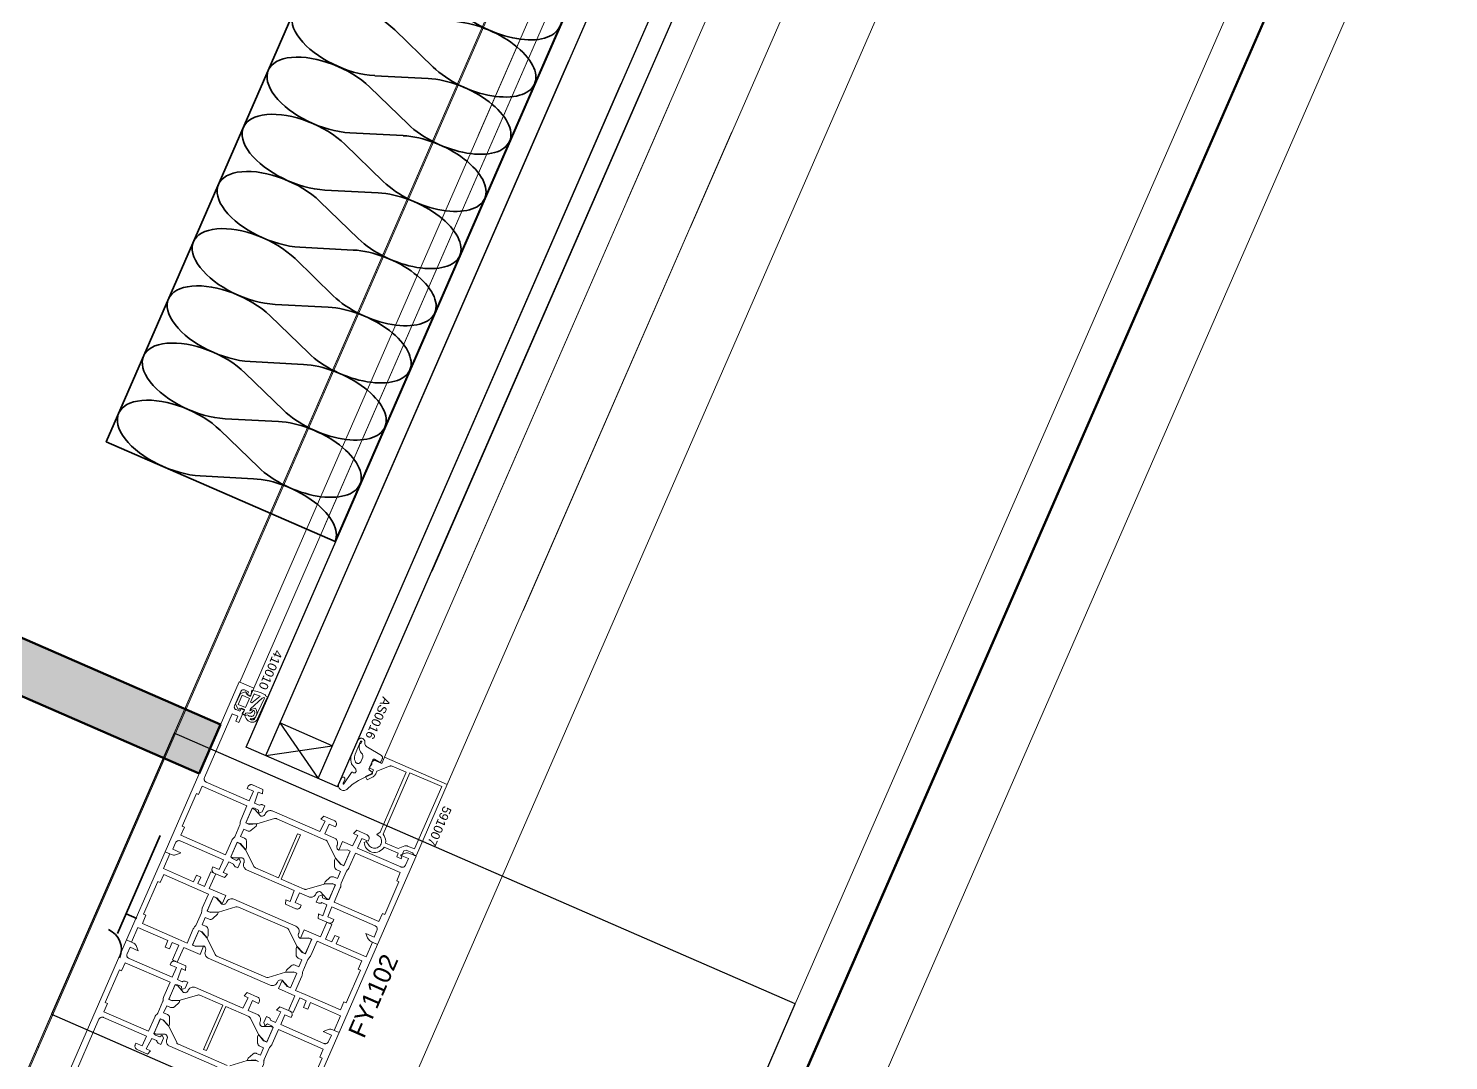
# Model space of a CAD drawing. Header units: millimetres. Extents: x -37281 to 954596, y -59787 to 956680.
# Drawn here: x 870069.8 to 870468, y -14297.7 to -14008.1 of the extents above; entities that cross this region are included whole.
import ezdxf

# ---------------------------------------------------------------- set-up
doc = ezdxf.new("R2010")
doc.units = ezdxf.units.MM
doc.header["$MEASUREMENT"] = 0
doc.linetypes.add('Dot & Dashed', pattern=[670.277762, 352.777767, -176.388884, 0, -141.111112])
for name, color, linetype, lineweight in [('0_Pen_No__2', 8, 'Continuous', 15), ('0_Pen_No__5', 7, 'Continuous', 25), ('0_Pen_No__7', 7, 'Continuous', 35), ('0_Pen_No__9', 7, 'Continuous', 13), ('New_A-20-M_Roof_Pen_No__93', 8, 'Continuous', 13), ('New_A-25-M_Curtain_Wall_Pen_No__90', 8, 'Continuous', 20), ('New_A-25-M_Wall_Ext_Pen_No__87', 8, 'Continuous', 20), ('New_ArchiCAD Windows_Pen_No__3', 7, 'Continuous', 18)]:
    doc.layers.add(name, color=color, linetype=linetype, lineweight=lineweight)
for name, color, linetype, lineweight, true_color in [('0_Pen_No__40', 7, 'Continuous', 35, 0x2a2a2a), ('0_Pen_No__54', 7, 'Continuous', 35, 0x444444), ('A-25-M_Wall_Int_Pen_No__107', 7, 'Continuous', 15, 0xa6a6a6), ('A-25-M_Wall_Int_Pen_No__27', 7, 'Continuous', 50, 0x2a2a2a), ('New_A-25-M_Curtain_Wall_Pen_No__69', 7, 'Continuous', 20, 0x606060), ('New_ArchiCAD Windows_Pen_No__23', 7, 'Continuous', 30, 0x2a2a2a)]:
    doc.layers.add(name, color=color, linetype=linetype, lineweight=lineweight, true_color=true_color)
for name, color, linetype in [('A-25-M_Wall_Int', 7, 'Continuous'), ('New_A-20-M_Roof', 7, 'Continuous'), ('New_A-25-M_Curtain_Wall', 7, 'Continuous'), ('New_A-25-M_Wall_Ext', 7, 'Continuous'), ('New_ArchiCAD Windows', 7, 'Continuous')]:
    doc.layers.add(name, color=color, linetype=linetype)
doc.styles.add('GENERATED_STYLE_3', font='')
doc.styles.get('GENERATED_STYLE_3').set_extended_font_data('Arial')

# ---------------------------------------------------------------- blocks, each defined once
blk = doc.blocks.new('Wall_243_2', base_point=(874395.1, -4631.3))
at = {"layer": 'New_A-25-M_Wall_Ext_Pen_No__87', "linetype": 'Continuous', "flags": 128}
for points in [[(874303.43, -4591.33), (866444.97, -22613.27)], [(866536.64, -22653.24), (874395.1, -4631.3)]]:
    blk.add_lwpolyline(points, dxfattribs=at)
blk = doc.blocks.new('Wall_245_2', base_point=(874285.09, -4632.6))
at = {"layer": 'New_A-25-M_Wall_Ext_Pen_No__87', "linetype": 'Continuous', "flags": 128}
blk.add_lwpolyline([(869174.27, -16353.33), (874285.09, -4632.6)], dxfattribs=at)
blk = doc.blocks.new('Triple Window 19_2')
at = {"layer": 'New_ArchiCAD Windows_Pen_No__23', "linetype": 'Continuous'}
for p, q in [((-268, -190), (-268, 0)), ((-268, 0), (-225, 0)), ((-225, 0), (-182, 0)), ((-182, 0), (-182, -190)), ((-225, -190), (-268, -190))]:
    blk.add_line(p, q, dxfattribs=at)
at = {"layer": 'New_ArchiCAD Windows_Pen_No__3', "linetype": 'Continuous'}
for p, q in [((-1125, 0), (-268, 0)), ((-182, 0), (662.5, 0)), ((-268, -190), (-1125, -190)), ((-1175, -200), (1175, -200))]:
    blk.add_line(p, q, dxfattribs=at)
blk = doc.blocks.new('Wall_353_2', base_point=(874468.42, -4712.54))
at = {"layer": 'New_ArchiCAD Windows', "color": 251, "linetype": 'Continuous', "lineweight": 20, "true_color": 0x606060, "xscale": -1, "zscale": 1000, "rotation": 66.44041158399281}
blk.add_blockref('Triple Window 19_2', (870003.55, -14451.52), dxfattribs=at)
blk = doc.blocks.new('Wall_445_2', base_point=(869944.77, -14141.77))
at = {"layer": 'A-25-M_Wall_Int_Pen_No__107', "linetype": 'Continuous'}
blk.add_hatch(color=256, dxfattribs=at).paths.add_polyline_path([(869944.77, -14141.77), (870117.67, -14217.16), (870123.67, -14203.41), (869950.77, -14128.02)])
at = {"layer": 'A-25-M_Wall_Int_Pen_No__27', "linetype": 'Continuous', "flags": 128}
for points in [[(869950.77, -14128.02), (869944.77, -14141.77)], [(870123.67, -14203.41), (869950.77, -14128.02)], [(869944.77, -14141.77), (870117.67, -14217.16)], [(870117.67, -14217.16), (870123.67, -14203.41)]]:
    blk.add_lwpolyline(points, dxfattribs=at)
blk = doc.blocks.new('Morph_2_2', base_point=(864302.5, 0))
at = {"layer": 'New_A-20-M_Roof_Pen_No__93', "linetype": 'Continuous', "flags": 128}
blk.add_lwpolyline([(866367.03, -22792.01), (874315.32, -4564.06)], dxfattribs=at)
blk = doc.blocks.new('Beam_8_2', base_point=(874303.43, -4591.33))
at = {"layer": 'New_A-25-M_Curtain_Wall_Pen_No__69', "linetype": 'Dot & Dashed'}
blk.add_line((874303.43, -4591.33), (866444.97, -22613.27), dxfattribs=at)
at = {"layer": 'New_A-25-M_Curtain_Wall_Pen_No__90', "linetype": 'Continuous'}
for p, q in [((874303.43, -4591.33), (866444.97, -22613.27)), ((874505.7, -4679.52), (866647.24, -22701.46))]:
    blk.add_line(p, q, dxfattribs=at)

msp = doc.modelspace()

# ---------------------------------------------------------------- linework, layer by layer
at = {"layer": '0_Pen_No__2', "linetype": 'Continuous', "flags": 128}
for points in [[(870131.67, -14224.83), (870119.66, -14219.6), (870119.52, -14219.52), (870119.4, -14219.43), (870119.29, -14219.32), (870119.2, -14219.19), (870119.13, -14219.05), (870119.09, -14218.9), (870119.06, -14218.74), (870119.07, -14218.58), (870119.09, -14218.43), (870119.15, -14218.28), (870126.94, -14200.41), (870128.5, -14201.09), (870127.9, -14202.46), (870128.82, -14202.86), (870130.41, -14199.19), (870129.5, -14198.79), (870129.1, -14199.71), (870128, -14199.23), (870127.89, -14199.17), (870127.79, -14199.1), (870127.7, -14199.01), (870127.63, -14198.9), (870127.57, -14198.79), (870127.54, -14198.67), (870127.52, -14198.55), (870127.52, -14198.42), (870127.54, -14198.3), (870127.58, -14198.18), (870129.34, -14194.15), (870129.4, -14194.03), (870129.48, -14193.93), (870129.57, -14193.85), (870129.67, -14193.78), (870129.78, -14193.72), (870129.9, -14193.68), (870130.03, -14193.67), (870130.15, -14193.67), (870130.28, -14193.69), (870130.4, -14193.73), (870131.5, -14194.21), (870131.1, -14195.13), (870132.01, -14195.53), (870133.01, -14193.24), (870128.89, -14191.44), (870108.1, -14239.1), (870109.84, -14239.86), (870110.14, -14239.96), (870110.45, -14240.02), (870110.76, -14240.02), (870111.07, -14239.98), (870111.37, -14239.89), (870112.57, -14239.42), (870110.26, -14238.41), (870111.06, -14236.57), (870111.13, -14236.44), (870111.23, -14236.31), (870111.34, -14236.2), (870111.47, -14236.11), (870111.61, -14236.04), (870111.76, -14236), (870111.92, -14235.98), (870112.07, -14235.98), (870112.23, -14236.01), (870112.38, -14236.06), (870124.48, -14241.33), (870123.28, -14244.08), (870121.54, -14243.32), (870121.34, -14243.78), (870121.28, -14243.93), (870121.26, -14244.08), (870121.25, -14244.24), (870121.28, -14244.4), (870121.32, -14244.55), (870121.39, -14244.69), (870121.48, -14244.82), (870121.59, -14244.93), (870121.71, -14245.02), (870121.85, -14245.1), (870124.74, -14246.36), (870125.62, -14245.43), (870124.42, -14244.91), (870125.94, -14241.97), (870127.3, -14242.57), (870127.33, -14242.67), (870127.38, -14242.82), (870127.45, -14242.96), (870127.54, -14243.09), (870127.65, -14243.21), (870127.77, -14243.3), (870127.91, -14243.38), (870128.49, -14243.63), (870129.23, -14241.93), (870128.87, -14241.01), (870128.17, -14241.53), (870127.01, -14241.02), (870126.56, -14240.55), (870128.36, -14236.43), (870129.28, -14236.83), (870130.71, -14238.54), (870130.97, -14237.95), (870130.94, -14236.17), (870130.93, -14236.01), (870130.89, -14235.85), (870130.82, -14235.71), (870130.73, -14235.57), (870130.62, -14235.45), (870130.49, -14235.35), (870130.34, -14235.27), (870129.28, -14234.81), (870130.16, -14232.79), (870131.22, -14233.26), (870131.38, -14233.31), (870131.54, -14233.34), (870131.7, -14233.34), (870131.86, -14233.31), (870132.02, -14233.26), (870132.16, -14233.18), (870132.29, -14233.08), (870133.61, -14231.9), (870133.87, -14231.3), (870131.64, -14231.42), (870130.72, -14231.02), (870132.52, -14226.89), (870133.17, -14226.9), (870134.33, -14227.41), (870134.43, -14228.27), (870135.35, -14227.91), (870136.09, -14226.21), (870135.51, -14225.96), (870135.36, -14225.91), (870135.2, -14225.88), (870135.04, -14225.88), (870134.89, -14225.9), (870134.74, -14225.95), (870134.59, -14226.02), (870134.5, -14226.07), (870133.14, -14225.47), (870134.25, -14222.36), (870135.45, -14222.88), (870135.53, -14221.61), (870132.64, -14220.35), (870132.5, -14220.3), (870132.34, -14220.27), (870132.18, -14220.27), (870132.03, -14220.29), (870131.88, -14220.33), (870131.74, -14220.4), (870131.61, -14220.49), (870131.5, -14220.6), (870131.4, -14220.73), (870131.33, -14220.87), (870131.13, -14221.32), (870132.87, -14222.08)], [(870176.78, -14216.95), (870185.67, -14220.82), (870178.04, -14238.33), (870176.13, -14237.5), (870175.98, -14237.45), (870175.83, -14237.42), (870175.67, -14237.42), (870175.52, -14237.44), (870175.37, -14237.49), (870173.51, -14238.21), (870169.93, -14236.65), (870169.97, -14236.13), (870169.91, -14235.61), (870169.77, -14235.11), (870169.55, -14234.64), (870169.25, -14234.21)], [(870131.07, -14226.21), (870129.33, -14230.2), (870129.23, -14230.48), (870129.17, -14230.78), (870129.16, -14231.09), (870129.16, -14231.24), (870129.13, -14231.38), (870129.08, -14231.52), (870127.62, -14234.88), (870127.55, -14235.01), (870127.46, -14235.13), (870127.35, -14235.24), (870127.14, -14235.45), (870126.96, -14235.7), (870126.81, -14235.97), (870125.08, -14239.96), (870112.52, -14234.48), (870113.52, -14232.19), (870112.87, -14231.91), (870116.87, -14222.74), (870117.51, -14223.02), (870118.51, -14220.73)], [(870151.79, -14230.01), (870152.99, -14230.53), (870151.47, -14233.47), (870138.18, -14227.67), (870137.96, -14227.59), (870137.72, -14227.55), (870137.49, -14227.55), (870137.26, -14227.58), (870137.03, -14227.65), (870136.82, -14227.75), (870136.63, -14227.89), (870136.46, -14228.05), (870136.31, -14228.24), (870136.2, -14228.45), (870136.16, -14228.54), (870136.09, -14228.68), (870136, -14228.8), (870135.88, -14228.91), (870135.75, -14229), (870135.61, -14229.07), (870135.46, -14229.12), (870135.31, -14229.14), (870135.15, -14229.13), (870135, -14229.11), (870134.85, -14229.06), (870133.23, -14227.26), (870132.5, -14226.94), (870130.74, -14230.97), (870131.47, -14231.29), (870133.88, -14231.27), (870138.76, -14229.82), (870138.9, -14229.79), (870139.04, -14229.78), (870139.18, -14229.79), (870139.31, -14229.81), (870139.44, -14229.86), (870153.13, -14235.83), (870153.25, -14235.89), (870153.37, -14235.97), (870153.47, -14236.07), (870153.55, -14236.18), (870153.63, -14236.3), (870155.88, -14240.87), (870157.5, -14242.64), (870158.24, -14242.96), (870160, -14238.93), (870159.26, -14238.61), (870156.85, -14238.65), (870156.71, -14238.57), (870156.58, -14238.48), (870156.47, -14238.37), (870156.38, -14238.24), (870156.32, -14238.1), (870156.27, -14237.95), (870156.25, -14237.79), (870156.25, -14237.63), (870156.28, -14237.48), (870156.33, -14237.33), (870156.37, -14237.24), (870156.45, -14237.02), (870156.49, -14236.79), (870156.49, -14236.55), (870156.46, -14236.32), (870156.39, -14236.09), (870156.29, -14235.88), (870156.15, -14235.69), (870155.99, -14235.52), (870155.8, -14235.38), (870155.59, -14235.27), (870152.94, -14234.11), (870154.14, -14231.36), (870155.88, -14232.12), (870156.08, -14231.66), (870156.13, -14231.51), (870156.16, -14231.35), (870156.16, -14231.2), (870156.14, -14231.04), (870156.09, -14230.89), (870156.02, -14230.75), (870155.93, -14230.62), (870155.82, -14230.51), (870155.7, -14230.42), (870155.56, -14230.34), (870152.67, -14229.08)], [(870162.1, -14238.1), (870174.2, -14243.38), (870174.35, -14243.43), (870174.51, -14243.46), (870174.66, -14243.46), (870174.82, -14243.44), (870174.97, -14243.39), (870175.11, -14243.33), (870175.24, -14243.24), (870175.35, -14243.13), (870175.45, -14243), (870175.52, -14242.86), (870176.32, -14241.03), (870174, -14240.02), (870175.21, -14239.55), (870175.51, -14239.46), (870175.82, -14239.41), (870176.13, -14239.42), (870176.44, -14239.47), (870176.74, -14239.58), (870178.48, -14240.33), (870167.68, -14265.08), (870165.95, -14264.33), (870165.67, -14264.18), (870165.42, -14263.99), (870165.2, -14263.76), (870165.02, -14263.51), (870164.88, -14263.22), (870164.41, -14262.02), (870166.73, -14263.03), (870167.53, -14261.2), (870167.58, -14261.05), (870167.6, -14260.89), (870167.61, -14260.74), (870167.58, -14260.58), (870167.54, -14260.43), (870167.47, -14260.29), (870167.38, -14260.16), (870167.27, -14260.05), (870167.15, -14259.95), (870167.01, -14259.88), (870154.91, -14254.6), (870153.71, -14257.35), (870155.45, -14258.11), (870155.25, -14258.57), (870155.18, -14258.71), (870155.08, -14258.83), (870154.97, -14258.94), (870154.84, -14259.03), (870154.7, -14259.1), (870154.55, -14259.15), (870154.39, -14259.17), (870154.24, -14259.17), (870154.08, -14259.14), (870153.93, -14259.09), (870151.05, -14257.83), (870151.13, -14256.55), (870152.33, -14257.08), (870153.44, -14253.96), (870152.08, -14253.37), (870151.98, -14253.42), (870151.84, -14253.49), (870151.69, -14253.54), (870151.54, -14253.56), (870151.38, -14253.56), (870151.22, -14253.53), (870151.07, -14253.48), (870150.49, -14253.22), (870151.23, -14251.53), (870152.15, -14251.17), (870152.25, -14252.03), (870153.41, -14252.53), (870154.06, -14252.54), (870155.86, -14248.42), (870154.94, -14248.02), (870152.71, -14248.14), (870152.97, -14247.54), (870154.29, -14246.35), (870154.42, -14246.25), (870154.56, -14246.18), (870154.72, -14246.13), (870154.88, -14246.1), (870155.04, -14246.1), (870155.2, -14246.13), (870155.36, -14246.18), (870156.42, -14246.64), (870157.3, -14244.63), (870156.24, -14244.16), (870156.09, -14244.09), (870155.96, -14243.99), (870155.85, -14243.87), (870155.76, -14243.73), (870155.69, -14243.58), (870155.65, -14243.42), (870155.64, -14243.26), (870155.61, -14241.49), (870155.87, -14240.89), (870157.3, -14242.61), (870158.22, -14243.01), (870160, -14238.93), (870159.26, -14238.61), (870156.85, -14238.65), (870157.89, -14236.26), (870160.64, -14237.46), (870162.16, -14234.53), (870160.96, -14234.01), (870161.84, -14233.08), (870164.73, -14234.34), (870164.87, -14234.41), (870164.99, -14234.51), (870165.1, -14234.62), (870165.19, -14234.75), (870165.26, -14234.89), (870165.3, -14235.04), (870165.33, -14235.2), (870165.32, -14235.35), (870165.29, -14235.51), (870165.24, -14235.65), (870165.04, -14236.11), (870163.3, -14235.35)], [(870141.99, -14252.57), (870141.91, -14253.84), (870144.8, -14255.1), (870144.94, -14255.15), (870145.1, -14255.18), (870145.26, -14255.18), (870145.41, -14255.16), (870145.56, -14255.12), (870145.7, -14255.05), (870145.83, -14254.96), (870145.94, -14254.85), (870146.04, -14254.72), (870146.11, -14254.59), (870146.31, -14254.13), (870144.57, -14253.37), (870145.77, -14250.62), (870148.4, -14251.77), (870148.62, -14251.84), (870148.85, -14251.88), (870149.09, -14251.89), (870149.32, -14251.86), (870149.55, -14251.79), (870149.76, -14251.68), (870149.95, -14251.55), (870150.12, -14251.39), (870150.26, -14251.2), (870150.37, -14250.99), (870150.41, -14250.9), (870150.49, -14250.76), (870150.58, -14250.63), (870150.7, -14250.53), (870150.82, -14250.44), (870150.97, -14250.37), (870151.12, -14250.32), (870151.27, -14250.3), (870151.43, -14250.3), (870151.58, -14250.33), (870151.73, -14250.38), (870153.35, -14252.18), (870154.08, -14252.5), (870155.84, -14248.46), (870155.11, -14248.14), (870152.7, -14248.16), (870147.82, -14249.62), (870147.68, -14249.65), (870147.54, -14249.66), (870147.4, -14249.65), (870147.27, -14249.62), (870147.13, -14249.58), (870140.7, -14246.77), (870146.1, -14234.4), (870145.28, -14234.04), (870139.88, -14246.41), (870133.45, -14243.61), (870133.33, -14243.54), (870133.21, -14243.46), (870133.11, -14243.37), (870133.02, -14243.26), (870132.95, -14243.14), (870130.7, -14238.57), (870129.07, -14236.79), (870128.34, -14236.47), (870126.58, -14240.51), (870127.32, -14240.83), (870129.73, -14240.79), (870129.87, -14240.86), (870130, -14240.96), (870130.1, -14241.07), (870130.19, -14241.2), (870130.26, -14241.34), (870130.31, -14241.49), (870130.33, -14241.65), (870130.33, -14241.8), (870130.3, -14241.96), (870130.25, -14242.1), (870130.21, -14242.2), (870130.13, -14242.42), (870130.09, -14242.65), (870130.09, -14242.89), (870130.12, -14243.12), (870130.19, -14243.34), (870130.29, -14243.56), (870130.43, -14243.75), (870130.59, -14243.92), (870130.78, -14244.06), (870130.98, -14244.17), (870144.3, -14249.98), (870143.19, -14253.09)], [(870161.5, -14239.48), (870159.76, -14243.47), (870159.62, -14243.74), (870159.44, -14243.98), (870159.23, -14244.2), (870159.12, -14244.3), (870159.03, -14244.42), (870158.96, -14244.56), (870157.5, -14247.91), (870157.45, -14248.05), (870157.42, -14248.2), (870157.42, -14248.35), (870157.4, -14248.65), (870157.35, -14248.95), (870157.25, -14249.24), (870155.51, -14253.23), (870168.07, -14258.7), (870169.07, -14256.41), (870169.71, -14256.69), (870173.7, -14247.53), (870173.06, -14247.25), (870174.06, -14244.95)], [(870103.49, -14289.46), (870105.23, -14285.47), (870105.37, -14285.2), (870105.55, -14284.95), (870105.77, -14284.74), (870105.87, -14284.63), (870105.96, -14284.51), (870106.03, -14284.38), (870107.5, -14281.02), (870107.55, -14280.88), (870107.57, -14280.74), (870107.58, -14280.59), (870107.59, -14280.28), (870107.65, -14279.98), (870107.75, -14279.69), (870109.49, -14275.71), (870096.93, -14270.23), (870095.93, -14272.52), (870095.29, -14272.24), (870091.29, -14281.41), (870091.93, -14281.69), (870090.93, -14283.98)], [(870130.24, -14279.52), (870131.12, -14278.59), (870134, -14279.85), (870134.14, -14279.93), (870134.27, -14280.02), (870134.38, -14280.13), (870134.47, -14280.26), (870134.53, -14280.4), (870134.58, -14280.55), (870134.6, -14280.71), (870134.6, -14280.87), (870134.57, -14281.02), (870134.52, -14281.17), (870134.32, -14281.63), (870132.58, -14280.87), (870131.38, -14283.62), (870134.01, -14284.76), (870134.22, -14284.88), (870134.41, -14285.02), (870134.57, -14285.19), (870134.7, -14285.38), (870134.81, -14285.59), (870134.88, -14285.82), (870134.91, -14286.05), (870134.9, -14286.28), (870134.86, -14286.52), (870134.79, -14286.74), (870134.75, -14286.83), (870134.7, -14286.98), (870134.67, -14287.13), (870134.66, -14287.29), (870134.69, -14287.45), (870134.73, -14287.6), (870134.8, -14287.74), (870134.89, -14287.87), (870135, -14287.98), (870135.12, -14288.07), (870135.26, -14288.15), (870137.68, -14288.11), (870138.41, -14288.43), (870136.65, -14292.46), (870135.92, -14292.14), (870134.3, -14290.37), (870132.04, -14285.8), (870131.97, -14285.68), (870131.88, -14285.57), (870131.78, -14285.47), (870131.67, -14285.39), (870131.55, -14285.33), (870125.12, -14282.52), (870119.72, -14294.9), (870118.89, -14294.54), (870124.29, -14282.16), (870117.86, -14279.36), (870117.73, -14279.31), (870117.59, -14279.28), (870117.45, -14279.28), (870117.31, -14279.29), (870117.18, -14279.32), (870112.3, -14280.77), (870109.89, -14280.79), (870109.15, -14280.47), (870110.91, -14276.44), (870111.65, -14276.76), (870113.26, -14278.55), (870113.41, -14278.61), (870113.57, -14278.63), (870113.72, -14278.64), (870113.88, -14278.61), (870114.03, -14278.57), (870114.17, -14278.5), (870114.3, -14278.41), (870114.41, -14278.3), (870114.51, -14278.18), (870114.58, -14278.04), (870114.62, -14277.95), (870114.73, -14277.74), (870114.87, -14277.55), (870115.04, -14277.39), (870115.24, -14277.25), (870115.45, -14277.15), (870115.67, -14277.08), (870115.91, -14277.05), (870116.14, -14277.05), (870116.37, -14277.09), (870116.59, -14277.17), (870129.91, -14282.98), (870131.43, -14280.04)], [(870133.92, -14302.73), (870135.66, -14298.74), (870135.76, -14298.45), (870135.82, -14298.15), (870135.83, -14297.85), (870135.84, -14297.7), (870135.87, -14297.55), (870135.91, -14297.41), (870137.38, -14294.05), (870137.45, -14293.92), (870137.54, -14293.8), (870137.64, -14293.7), (870137.86, -14293.48), (870138.04, -14293.23), (870138.18, -14292.96), (870139.92, -14288.98), (870152.48, -14294.45), (870151.48, -14296.74), (870152.12, -14297.02), (870148.12, -14306.19), (870147.48, -14305.91), (870146.48, -14308.2)]]:
    msp.add_lwpolyline(points, close=True, dxfattribs=at)
for points in [[(870164.46, -14236.26), (870163.94, -14236.47), (870164, -14236.93), (870164.12, -14237.37), (870164.31, -14237.79), (870164.57, -14238.17), (870164.87, -14238.51), (870165.23, -14238.8), (870165.63, -14239.03), (870166.11, -14239.19), (870166.61, -14239.28), (870167.12, -14239.28), (870167.63, -14239.19), (870168.11, -14239.03), (870168.56, -14238.79), (870168.96, -14238.47), (870169.31, -14238.1), (870169.55, -14237.79), (870173.49, -14239.51), (870173.05, -14240.52), (870174.33, -14241.08), (870174.49, -14240.71), (870174.31, -14240.63), (870175.07, -14238.89), (870175.73, -14238.63), (870177.52, -14239.41), (870178.06, -14240.15), (870178.58, -14240.1), (870187.25, -14220.2), (870169.65, -14212.53), (870168.85, -14214.36), (870166.75, -14213.44), (870166.06, -14214.01), (870166.08, -14214.17), (870166.08, -14214.34), (870166.05, -14214.5), (870165.99, -14214.65), (870165.91, -14214.79), (870165.81, -14214.92), (870165.68, -14215.03), (870165.55, -14215.12), (870165.56, -14215.66), (870166.57, -14216.1), (870166.11, -14217.15), (870164.33, -14218.04), (870164.77, -14218.93), (870166.23, -14218.21), (870166.47, -14218.07), (870166.69, -14217.89), (870166.88, -14217.69), (870167.05, -14217.46), (870167.17, -14217.22), (870167.49, -14216.5), (870171.05, -14215.1), (870171.2, -14215.05), (870171.36, -14215.03), (870171.52, -14215.03), (870171.68, -14215.06), (870171.83, -14215.11), (870175.75, -14216.82)], [(870175.75, -14216.82), (870168.43, -14233.59), (870167.49, -14234.29), (870167.88, -14234.52), (870168.15, -14234.72), (870168.38, -14234.96), (870168.57, -14235.23), (870168.7, -14235.54), (870168.79, -14235.86), (870168.82, -14236.19), (870168.79, -14236.52), (870168.7, -14236.84), (870168.56, -14237.15), (870168.38, -14237.42), (870168.14, -14237.66), (870167.87, -14237.86), (870167.57, -14238), (870167.25, -14238.1), (870166.92, -14238.14), (870166.59, -14238.12), (870166.27, -14238.04), (870165.96, -14237.91), (870165.68, -14237.73), (870165.43, -14237.51), (870165.23, -14237.25), (870165.07, -14236.95), (870164.46, -14236.26)], [(870146.88, -14280.56), (870147.69, -14280.91), (870146.9, -14282.75), (870148.09, -14283.27), (870148.89, -14281.43), (870157.32, -14285.11), (870155.52, -14289.23), (870156.89, -14289.83), (870167.68, -14265.08), (870166.31, -14264.48), (870164.51, -14268.61), (870156.08, -14264.93), (870156.88, -14263.1), (870155.69, -14262.58), (870154.89, -14264.41), (870153.05, -14263.61), (870154.85, -14259.49), (870153.48, -14258.89), (870151.68, -14263.01), (870147.09, -14261.01), (870146.08, -14263.35), (870148.31, -14263.23)], [(870076.53, -14311.52), (870097.31, -14263.85), (870099.05, -14264.61), (870099.33, -14264.76), (870099.58, -14264.95), (870099.79, -14265.17), (870099.97, -14265.43), (870100.11, -14265.71), (870100.58, -14266.92), (870098.27, -14265.91), (870097.47, -14267.74), (870097.42, -14267.89), (870097.39, -14268.04), (870097.39, -14268.2), (870097.41, -14268.36), (870097.46, -14268.51), (870097.52, -14268.65), (870097.61, -14268.77), (870097.72, -14268.89), (870097.85, -14268.98), (870097.99, -14269.06), (870110.09, -14274.33), (870111.29, -14271.58), (870109.54, -14270.82), (870109.74, -14270.36), (870109.82, -14270.23), (870109.91, -14270.1), (870110.03, -14269.99), (870110.15, -14269.9), (870110.29, -14269.83), (870110.45, -14269.79), (870110.6, -14269.77), (870110.76, -14269.77), (870110.91, -14269.8), (870111.06, -14269.85), (870113.95, -14271.11), (870113.87, -14272.38), (870112.67, -14271.86), (870111.55, -14274.97), (870112.91, -14275.56), (870113.01, -14275.52), (870113.15, -14275.45), (870113.3, -14275.4), (870113.46, -14275.38), (870113.62, -14275.38), (870113.77, -14275.41), (870113.92, -14275.46), (870114.5, -14275.71), (870113.76, -14277.41), (870112.84, -14277.77), (870112.74, -14276.91), (870111.58, -14276.4), (870110.93, -14276.39), (870109.13, -14280.52), (870110.05, -14280.92), (870112.28, -14280.8), (870112.02, -14281.4), (870110.71, -14282.58), (870110.58, -14282.68), (870110.43, -14282.76), (870110.28, -14282.81), (870110.12, -14282.84), (870109.95, -14282.84), (870109.79, -14282.81), (870109.64, -14282.76), (870108.58, -14282.29), (870107.7, -14284.31), (870108.76, -14284.77), (870108.9, -14284.85), (870109.03, -14284.95), (870109.14, -14285.07), (870109.23, -14285.2), (870109.3, -14285.35), (870109.34, -14285.51), (870109.36, -14285.67), (870109.39, -14287.45), (870109.13, -14288.04), (870107.69, -14286.33), (870106.78, -14285.93), (870104.98, -14290.05), (870105.43, -14290.52), (870106.59, -14291.03), (870107.29, -14290.51), (870107.65, -14291.43), (870106.91, -14293.13), (870106.33, -14292.88), (870106.19, -14292.8), (870106.06, -14292.71), (870105.95, -14292.59), (870105.86, -14292.46), (870105.79, -14292.32), (870105.75, -14292.17), (870105.72, -14292.06), (870104.36, -14291.47), (870102.84, -14294.41), (870104.03, -14294.93), (870103.15, -14295.86), (870100.27, -14294.6), (870100.13, -14294.52), (870100, -14294.43), (870099.9, -14294.32), (870099.81, -14294.19), (870099.74, -14294.05), (870099.69, -14293.9), (870099.67, -14293.74), (870099.67, -14293.58), (870099.7, -14293.43), (870099.75, -14293.28), (870099.95, -14292.82), (870101.69, -14293.58), (870102.89, -14290.83), (870090.88, -14285.6), (870090.74, -14285.54), (870090.58, -14285.52), (870090.42, -14285.51), (870090.27, -14285.54), (870090.12, -14285.58), (870089.98, -14285.65), (870089.85, -14285.74), (870089.74, -14285.85), (870089.64, -14285.97), (870089.57, -14286.11), (870081.77, -14303.99)], [(870146.1, -14314.58), (870156.89, -14289.83), (870155.15, -14289.08), (870154.86, -14288.97), (870154.55, -14288.92), (870154.24, -14288.91), (870153.92, -14288.96), (870153.62, -14289.05), (870152.42, -14289.52), (870154.73, -14290.53), (870153.94, -14292.36), (870153.86, -14292.5), (870153.77, -14292.63), (870153.65, -14292.73), (870153.53, -14292.82), (870153.38, -14292.89), (870153.23, -14292.94), (870153.08, -14292.96), (870152.92, -14292.96), (870152.77, -14292.93), (870152.62, -14292.88), (870140.52, -14287.6), (870141.72, -14284.85), (870143.46, -14285.61), (870143.66, -14285.15), (870143.71, -14285.01), (870143.74, -14284.85), (870143.74, -14284.69), (870143.72, -14284.54), (870143.67, -14284.39), (870143.61, -14284.25), (870143.52, -14284.12), (870143.41, -14284.01), (870143.28, -14283.91), (870143.14, -14283.84), (870140.26, -14282.58), (870139.38, -14283.5), (870140.57, -14284.03), (870139.05, -14286.96), (870137.69, -14286.37), (870137.66, -14286.27), (870137.62, -14286.11), (870137.55, -14285.97), (870137.46, -14285.84), (870137.35, -14285.73), (870137.22, -14285.63), (870137.08, -14285.56), (870136.5, -14285.31), (870135.76, -14287), (870136.12, -14287.92), (870136.82, -14287.41), (870137.98, -14287.91), (870138.43, -14288.38), (870136.63, -14292.51), (870135.72, -14292.11), (870134.28, -14290.39), (870134.02, -14290.99), (870134.05, -14292.76), (870134.07, -14292.92), (870134.11, -14293.08), (870134.18, -14293.23), (870134.27, -14293.37), (870134.38, -14293.49), (870134.51, -14293.59), (870134.65, -14293.66), (870135.71, -14294.12), (870134.83, -14296.14), (870133.77, -14295.68), (870133.62, -14295.63), (870133.46, -14295.6), (870133.29, -14295.6), (870133.13, -14295.62), (870132.98, -14295.68), (870132.83, -14295.75), (870132.7, -14295.85), (870131.39, -14297.04), (870131.13, -14297.63), (870133.36, -14297.52), (870134.28, -14297.92)], [(870122.69, -14299.47), (870109.4, -14293.67), (870109.19, -14293.56), (870109, -14293.42), (870108.84, -14293.25), (870108.71, -14293.05), (870108.6, -14292.84), (870108.53, -14292.62), (870108.5, -14292.38), (870108.51, -14292.15), (870108.55, -14291.92), (870108.62, -14291.7), (870108.66, -14291.6), (870108.72, -14291.46), (870108.74, -14291.3), (870108.75, -14291.14), (870108.72, -14290.99), (870108.68, -14290.84), (870108.61, -14290.7), (870108.52, -14290.57), (870108.41, -14290.46), (870108.29, -14290.36), (870108.15, -14290.29), (870105.73, -14290.32), (870105, -14290), (870106.76, -14285.97), (870107.49, -14286.29), (870109.12, -14288.07), (870111.37, -14292.64), (870111.44, -14292.76), (870111.53, -14292.87), (870111.63, -14292.96), (870111.74, -14293.04), (870111.87, -14293.11), (870125.55, -14299.08)], [(870126.23, -14299.12), (870131.11, -14297.66), (870133.52, -14297.64), (870134.26, -14297.96)]]:
    msp.add_lwpolyline(points, dxfattribs=at)
for points in [[(870111.18, -14264.99), (870110.11, -14264.52), (870109.31, -14266.36), (870108.11, -14265.84), (870108.91, -14264), (870100.48, -14260.33), (870098.69, -14264.45), (870097.31, -14263.85), (870108.1, -14239.1), (870109.48, -14239.7), (870107.68, -14243.83), (870116.11, -14247.5), (870116.91, -14245.67), (870118.1, -14246.19), (870117.3, -14248.02), (870119.14, -14248.82), (870120.94, -14244.7), (870122.31, -14245.3), (870120.51, -14249.42), (870125.1, -14251.42), (870124.08, -14253.76), (870122.64, -14252.04), (870121.73, -14251.64), (870119.93, -14255.77), (870120.84, -14256.17), (870123.08, -14256.05), (870122.82, -14256.65), (870121.5, -14257.83, -0.294108), (870120.43, -14258.01), (870119.37, -14257.54), (870118.49, -14259.56), (870119.55, -14260.02, -0.294108), (870120.15, -14260.92), (870120.18, -14262.7), (870119.92, -14263.29), (870118.49, -14261.58), (870117.57, -14261.18), (870115.77, -14265.3), (870116.69, -14265.7), (870118.92, -14265.58), (870117.9, -14267.92), (870113.32, -14265.92), (870111.52, -14270.05), (870110.14, -14269.45), (870111.94, -14265.32)], [(870111.74, -14263.6), (870114.28, -14264.71), (870116.02, -14260.72, -0.112281), (870116.56, -14259.99, 0.112281), (870116.82, -14259.63), (870118.29, -14256.27, 0.112281), (870118.37, -14255.84, -0.112281), (870118.54, -14254.95), (870120.28, -14250.96), (870107.72, -14245.48), (870106.72, -14247.77), (870106.08, -14247.49), (870102.08, -14256.66), (870102.72, -14256.94), (870101.73, -14259.23)], [(870145.54, -14262.08, 0.414214), (870146.06, -14263.4), (870148.47, -14263.36), (870149.2, -14263.68), (870147.45, -14267.71), (870146.71, -14267.39), (870145.09, -14265.62), (870142.83, -14261.05, 0.176327), (870142.34, -14260.58), (870128.65, -14254.61, 0.176327), (870127.97, -14254.57), (870123.09, -14256.02), (870120.68, -14256.04), (870119.95, -14255.72), (870121.71, -14251.69), (870122.44, -14252.01), (870124.06, -14253.8, 0.414214), (870125.37, -14253.29), (870125.41, -14253.2, -0.414214), (870127.39, -14252.42), (870144.8, -14260.02, -0.414214), (870145.58, -14261.99)], [(870139.62, -14275.65, -0.414214), (870140.94, -14275.13), (870142.56, -14276.93), (870143.29, -14277.25), (870145.05, -14273.21), (870144.31, -14272.89), (870141.91, -14272.91), (870137.03, -14274.37, -0.176327), (870136.34, -14274.33), (870122.66, -14268.36, -0.176327), (870122.16, -14267.89), (870119.91, -14263.32), (870118.28, -14261.54), (870117.55, -14261.22), (870115.79, -14265.26), (870116.52, -14265.58), (870118.94, -14265.54, -0.414214), (870119.46, -14266.85), (870119.42, -14266.95, 0.414214), (870120.19, -14268.92), (870137.61, -14276.51, 0.414214), (870139.58, -14275.74)], [(870147.43, -14279.16), (870144.72, -14277.98), (870146.45, -14273.99, 0.112281), (870146.62, -14273.1, -0.112281), (870146.71, -14272.66), (870148.17, -14269.3, -0.112281), (870148.43, -14268.95, 0.112281), (870148.97, -14268.22), (870150.71, -14264.23), (870163.27, -14269.7), (870162.27, -14272), (870162.91, -14272.28), (870158.91, -14281.44), (870158.27, -14281.16), (870157.27, -14283.45)]]:
    msp.add_lwpolyline(points, format="xyb", close=True, dxfattribs=at)
msp.add_lwpolyline([(870148.31, -14263.23), (870149.22, -14263.63), (870147.43, -14267.76), (870146.51, -14267.36), (870145.08, -14265.64), (870144.82, -14266.24), (870144.84, -14268.01, 0.294108), (870145.44, -14268.91), (870146.5, -14269.38), (870145.62, -14271.39), (870144.56, -14270.93, 0.294108), (870143.5, -14271.1), (870142.18, -14272.29), (870141.92, -14272.88), (870144.15, -14272.77), (870145.07, -14273.17), (870143.27, -14277.29), (870142.35, -14276.89), (870140.92, -14275.18), (870139.9, -14277.51), (870144.48, -14279.51), (870142.68, -14283.64), (870144.06, -14284.24), (870145.86, -14280.11), (870146.88, -14280.56)], format="xyb", dxfattribs=at)
at = {"layer": '0_Pen_No__40', "linetype": 'Continuous'}
for p, q in [((874037.86, -5700.74), (866899.19, -22071.98)), ((870094.75, -14262.04), (870106.74, -14234.54)), ((870100.15, -14257.85), (870097.15, -14256.54))]:
    msp.add_line(p, q, dxfattribs=at)
msp.add_arc((870089.85, -14266.45), 6, 336.4404, 66.4404, dxfattribs=at)
at = {"layer": '0_Pen_No__5', "linetype": 'Continuous'}
for p, q in [((870475.78, -13418.68), (870204.07, -14041.78)), ((870481.28, -13421.07), (870209.57, -14044.18)), ((870495.94, -13427.47), (870224.24, -14050.57)), ((870501.44, -13429.87), (870229.74, -14052.97)), ((870130.83, -14209.74), (870215.83, -14014.81)), ((870136.33, -14212.14), (870221.33, -14017.21)), ((870215.83, -14014.81), (870157.25, -14149.16)), ((870221.33, -14017.21), (870162.75, -14151.56)), ((870151, -14218.53), (870236, -14023.61)), ((870156.5, -14220.93), (870241.5, -14026.01)), ((870236, -14023.61), (870177.41, -14157.96)), ((870241.5, -14026.01), (870182.91, -14160.36)), ((870155, -14209.37), (870140.33, -14202.97)), ((870140.33, -14202.97), (870151, -14218.53)), ((870136.33, -14212.14), (870155, -14209.37)), ((870156.5, -14220.93), (870130.83, -14209.74))]:
    msp.add_line(p, q, dxfattribs=at)
at = {"layer": '0_Pen_No__54', "linetype": 'Continuous'}
for p, q in [((870172.52, -14008.57), (870183.25, -14018.97)), ((870181.85, -14022.18), (870166.92, -14021.4)), ((870165.52, -14024.61), (870176.26, -14035.01)), ((870174.86, -14038.22), (870159.93, -14037.44)), ((870158.53, -14040.65), (870169.26, -14051.06)), ((870167.86, -14054.26), (870152.93, -14053.48)), ((870151.53, -14056.69), (870162.27, -14067.1)), ((870160.87, -14070.31), (870145.94, -14069.52)), ((870144.54, -14072.73), (870155.27, -14083.14)), ((870153.87, -14086.35), (870138.94, -14085.56)), ((870137.54, -14088.77), (870148.28, -14099.18)), ((870146.88, -14102.39), (870131.95, -14101.6)), ((870130.55, -14104.81), (870141.28, -14115.22)), ((870139.89, -14118.43), (870124.95, -14117.65)), ((870123.55, -14120.85), (870134.29, -14131.26)), ((870132.89, -14134.47), (870117.96, -14133.69))]:
    msp.add_line(p, q, dxfattribs=at)
at = {"layer": '0_Pen_No__54', "linetype": 'Continuous', "flags": 128}
msp.add_lwpolyline([(870155.76, -14152.08), (870480.95, -13406.31), (870416.78, -13378.33), (870091.59, -14124.1)], close=True, dxfattribs=at)
at = {"layer": '0_Pen_No__54', "linetype": 'Continuous'}
for centre, start_param, end_param in [((870160.1, -14010.78), 0.927295, 5.35589), ((870195.68, -14016.75), 0, 2.214297), ((870202.67, -14000.71), 4.068888, 6.283185), ((870153.1, -14026.83), 0.927295, 5.35589), ((870188.68, -14032.8), 0, 2.214297), ((870195.68, -14016.75), 4.068888, 6.283185), ((870146.11, -14042.87), 0.927295, 5.35589), ((870181.69, -14048.84), 0, 2.214297), ((870188.68, -14032.8), 4.068888, 6.283185), ((870139.11, -14058.91), 0.927295, 5.35589), ((870181.69, -14048.84), 4.068888, 6.283185), ((870174.69, -14064.88), 0, 2.214297), ((870132.12, -14074.95), 0.927295, 5.35589), ((870174.69, -14064.88), 4.068888, 6.283185), ((870167.7, -14080.92), 0, 2.214297), ((870125.12, -14090.99), 0.927295, 5.35589), ((870167.7, -14080.92), 4.068888, 6.283185), ((870160.7, -14096.96), 0, 2.214297), ((870118.13, -14107.03), 0.927295, 5.35589), ((870160.7, -14096.96), 4.068888, 6.283185), ((870153.71, -14113), 0, 2.214297), ((870111.13, -14123.07), 0.927295, 5.35589), ((870153.71, -14113), 4.068888, 6.283185), ((870146.71, -14129.04), 0, 2.214297), ((870146.71, -14129.04), 4.068888, 6.283185), ((870139.72, -14145.08), 0, 2.214297)]:
    msp.add_ellipse(centre, major_axis=(16.04, -6.99), ratio=0.5, start_param=start_param, end_param=end_param, dxfattribs=at)
at = {"layer": '0_Pen_No__9', "linetype": 'Continuous'}
for p, q in [((870461.22, -13429.79), (870195.91, -14038.22)), ((870465.16, -13431.5), (870199.86, -14039.94)), ((870504.24, -13445.22), (870237.71, -14056.45)), ((870521.84, -13452.9), (870255.31, -14064.12)), ((870129.07, -14191.52), (870207.67, -14011.26)), ((870133.01, -14193.24), (870211.61, -14012.98)), ((870211.61, -14012.98), (870153.03, -14147.33)), ((870169.65, -14212.53), (870249.47, -14029.48)), ((870249.47, -14029.48), (870190.89, -14163.83)), ((870187.25, -14220.2), (870267.07, -14037.16)), ((870267.07, -14037.16), (870208.49, -14171.51))]:
    msp.add_line(p, q, dxfattribs=at)
at = {"layer": '0_Pen_No__9', "linetype": 'Continuous', "flags": 128}
for points in [[(870133.92, -14201.96), (870136.59, -14196.19), (870136.8, -14195.61), (870136.22, -14195.38), (870136.29, -14195.22), (870136.15, -14195.13), (870135.07, -14194.56), (870133.92, -14194.14), (870132.73, -14193.87), (870132.45, -14193.82), (870132.12, -14195.36), (870130.81, -14194.78), (870130.93, -14194.51), (870130.69, -14194.24), (870129.22, -14194.67), (870127.89, -14197.73), (870128.57, -14199.1), (870128.93, -14199.09), (870129.05, -14198.82), (870130.36, -14199.39), (870129.71, -14200.32), (870130.37, -14200.79), (870130.73, -14200.26), (870131.35, -14200.17), (870131.46, -14200.22), (870131.57, -14200.26), (870131.69, -14200.27), (870131.81, -14200.27), (870131.93, -14200.24), (870132.04, -14200.2), (870132.15, -14200.14), (870132.31, -14200.06), (870132.45, -14199.95), (870132.57, -14199.82), (870132.67, -14199.66), (870132.74, -14199.5), (870133.12, -14199.49), (870133.19, -14199.7), (870133.23, -14199.93), (870133.23, -14200.15), (870133.2, -14200.38), (870133.13, -14200.59), (870133.03, -14200.8), (870132.94, -14200.9), (870132.84, -14200.99), (870132.72, -14201.06), (870132.6, -14201.1), (870132.47, -14201.13), (870132.33, -14201.13), (870132.2, -14201.11), (870131.96, -14201.09), (870131.73, -14201.03), (870131.51, -14200.93), (870131.31, -14200.8), (870131.13, -14200.65), (870130.48, -14200.99), (870130.62, -14201.39), (870130.82, -14201.75), (870131.09, -14202.08), (870131.41, -14202.35), (870131.77, -14202.57), (870132.16, -14202.72), (870132.57, -14202.8), (870132.81, -14202.79), (870133.04, -14202.73), (870133.27, -14202.64), (870133.47, -14202.51), (870133.65, -14202.35), (870133.8, -14202.17)], [(870131.77, -14196.08), (870129.76, -14195.2), (870128.64, -14197.76), (870130.65, -14198.64)], [(870135.87, -14196.18), (870133.26, -14201.77), (870133.16, -14201.88), (870133.05, -14201.97), (870132.92, -14202.04), (870132.78, -14202.09), (870132.64, -14202.12), (870132.5, -14202.12), (870132.35, -14202.1), (870132.21, -14202.06), (870132.08, -14202), (870131.96, -14201.91), (870132.04, -14201.76), (870132.27, -14201.8), (870132.51, -14201.8), (870132.74, -14201.76), (870132.97, -14201.68), (870133.18, -14201.57), (870133.36, -14201.42), (870133.52, -14201.25), (870133.68, -14200.92), (870133.79, -14200.58), (870133.84, -14200.23), (870133.83, -14199.87), (870133.76, -14199.51), (870133.64, -14199.18), (870133.46, -14198.86), (870132.22, -14199.17), (870132.2, -14199.48), (870131.91, -14199.61), (870132.03, -14199.02), (870135.33, -14196.03), (870135.83, -14195.88), (870135.95, -14196.02)], [(870133.19, -14194.88), (870133.07, -14194.85), (870132.09, -14197.11), (870132.4, -14197.34), (870134.81, -14195.43), (870134.58, -14195.33)], [(870168.75, -14212.08), (870168.85, -14212.16), (870168.93, -14212.27), (870169, -14212.39), (870169.04, -14212.51), (870169.06, -14212.64), (870169.06, -14212.78), (870169.04, -14212.91), (870169, -14213.03), (870168.65, -14213.84), (870168.62, -14213.88), (870168.59, -14213.92), (870168.56, -14213.96), (870168.51, -14213.98), (870168.47, -14214), (870168.42, -14214.01), (870168.37, -14214.02), (870168.32, -14214.01), (870168.27, -14214), (870168.22, -14213.98), (870166.81, -14213.15), (870166.76, -14213.12), (870166.71, -14213.11), (870166.66, -14213.1), (870166.61, -14213.11), (870166.56, -14213.12), (870166.52, -14213.14), (870166.47, -14213.17), (870166.44, -14213.2), (870166.4, -14213.24), (870166.38, -14213.28), (870165.3, -14215.75), (870165.29, -14215.79), (870165.28, -14215.84), (870165.28, -14215.88), (870165.29, -14215.93), (870165.3, -14215.97), (870165.32, -14216.02), (870165.34, -14216.05), (870165.37, -14216.09), (870166.15, -14216.82), (870166.18, -14216.86), (870166.21, -14216.9), (870166.23, -14216.95), (870166.24, -14217), (870166.24, -14217.05), (870166.24, -14217.1), (870166.22, -14217.15), (870166.2, -14217.19), (870166.17, -14217.23), (870166.14, -14217.27), (870166.1, -14217.3), (870166.05, -14217.32), (870164.24, -14218.2), (870162.35, -14219.09), (870160.61, -14220.23), (870159.04, -14221.6), (870158.84, -14221.74), (870158.62, -14221.84), (870158.39, -14221.91), (870158.15, -14221.93), (870157.92, -14221.91), (870157.68, -14221.85), (870157.46, -14221.75), (870157.27, -14221.62), (870157.09, -14221.46), (870156.95, -14221.26), (870156.84, -14221.05), (870156.77, -14220.82), (870156.75, -14220.58), (870156.76, -14220.34), (870157.58, -14218.45), (870157.62, -14218.38), (870157.67, -14218.32), (870157.73, -14218.26), (870157.8, -14218.21), (870157.87, -14218.18), (870157.95, -14218.16), (870158.04, -14218.15), (870158.12, -14218.16), (870158.2, -14218.18), (870158.28, -14218.21), (870158.34, -14218.26), (870158.41, -14218.31), (870158.46, -14218.38), (870158.5, -14218.45), (870158.52, -14218.53), (870158.54, -14218.61), (870158.54, -14218.69), (870158.52, -14218.78), (870158.5, -14218.85), (870158.07, -14219.83), (870158.06, -14219.87), (870158.05, -14219.92), (870158.04, -14219.97), (870158.05, -14220.01), (870158.06, -14220.06), (870158.08, -14220.1), (870158.11, -14220.14), (870158.15, -14220.12), (870158.19, -14220.1), (870158.22, -14220.07), (870158.25, -14220.03), (870160.34, -14216.89), (870160.39, -14216.83), (870160.46, -14216.8), (870160.5, -14216.79), (870160.55, -14216.78), (870160.6, -14216.78), (870160.65, -14216.79), (870160.69, -14216.8), (870160.97, -14216.93), (870161.06, -14216.95), (870161.14, -14216.97), (870161.23, -14216.97), (870161.31, -14216.95), (870161.4, -14216.92), (870161.47, -14216.87), (870161.54, -14216.81), (870161.59, -14216.75), (870161.63, -14216.67), (870161.66, -14216.59), (870161.67, -14216.5), (870161.67, -14216.41), (870161.64, -14216.1), (870161.63, -14216.06), (870161.61, -14216.02), (870161.59, -14215.98), (870161.57, -14215.94), (870160.64, -14214.85), (870160.6, -14214.8), (870160.56, -14214.74), (870160.42, -14214.42), (870160.25, -14213.95), (870160.16, -14213.46), (870160.16, -14212.95), (870160.24, -14212.46), (870160.4, -14211.98), (870162.2, -14207.86), (870162.28, -14207.72), (870162.38, -14207.58), (870162.5, -14207.47), (870162.64, -14207.38), (870162.79, -14207.31), (870162.95, -14207.27), (870163.12, -14207.26), (870163.28, -14207.28), (870163.44, -14207.32), (870163.6, -14207.38), (870163.73, -14207.48), (870163.86, -14207.59), (870163.96, -14207.72), (870164.03, -14207.87), (870164.09, -14208.02), (870164.11, -14208.19), (870164.11, -14208.35), (870164.11, -14208.6), (870164.14, -14208.84), (870164.22, -14209.07), (870164.33, -14209.28), (870164.47, -14209.48), (870164.65, -14209.65), (870164.85, -14209.79)], [(870162.96, -14213.87), (870162.9, -14213.99), (870162.81, -14214.09), (870162.71, -14214.18), (870162.6, -14214.26), (870162.48, -14214.31), (870162.34, -14214.34), (870162.21, -14214.35), (870162.07, -14214.33), (870161.94, -14214.29), (870161.82, -14214.24), (870161.71, -14214.16), (870161.62, -14214.06), (870161.54, -14213.95), (870161.37, -14213.6), (870161.25, -14213.22), (870161.2, -14212.84), (870161.21, -14212.44), (870161.28, -14212.06), (870161.4, -14211.69), (870162.95, -14208.14), (870162.96, -14208.11), (870162.98, -14208.09), (870163, -14208.08), (870163.02, -14208.06), (870163.04, -14208.05), (870163.06, -14208.05), (870163.09, -14208.05), (870163.11, -14208.05), (870163.14, -14208.05), (870163.16, -14208.06), (870163.18, -14208.08), (870163.2, -14208.09), (870163.22, -14208.11), (870163.23, -14208.13), (870163.24, -14208.16), (870163.24, -14208.18), (870163.24, -14208.21), (870163.24, -14208.23), (870163.23, -14208.26), (870163.08, -14208.59), (870163.06, -14208.63), (870163.03, -14208.67), (870163, -14208.7), (870162.96, -14208.73), (870162.92, -14208.75), (870162.88, -14208.76), (870162.83, -14208.77), (870162.78, -14208.77), (870162.75, -14208.85), (870162.62, -14209.21), (870162.55, -14209.59), (870162.54, -14209.98), (870162.59, -14210.36), (870162.7, -14210.73), (870162.86, -14211.08), (870163.07, -14211.4), (870163.33, -14211.68), (870163.42, -14211.77), (870163.49, -14211.87), (870163.54, -14211.98), (870163.57, -14212.1), (870163.59, -14212.22), (870163.58, -14212.35), (870163.56, -14212.47), (870163.52, -14212.58)]]:
    msp.add_lwpolyline(points, close=True, dxfattribs=at)

# ---------------------------------------------------------------- block references
at = {"layer": 'A-25-M_Wall_Int', "color": 250, "lineweight": 50, "true_color": 0x2a2a2a}
msp.add_blockref('Wall_445_2', (869944.77, -14141.77), dxfattribs=at)
at = {"layer": 'New_A-20-M_Roof', "linetype": 'Continuous', "lineweight": 0}
msp.add_blockref('Morph_2_2', (864302.5, 0), dxfattribs=at)
at = {"layer": 'New_A-25-M_Curtain_Wall', "color": 8, "lineweight": 20}
msp.add_blockref('Beam_8_2', (874303.43, -4591.33), dxfattribs=at)
at = {"layer": 'New_A-25-M_Wall_Ext', "color": 250, "lineweight": 50, "true_color": 0x2a2a2a}
for name, p in [('Wall_245_2', (874285.09, -4632.6)), ('Wall_353_2', (874468.42, -4712.54)), ('Wall_243_2', (874395.1, -4631.3))]:
    msp.add_blockref(name, p, dxfattribs=at)

# ---------------------------------------------------------------- texts
at = {"layer": '0_Pen_No__2', "linetype": 'Continuous', "insert": (870163.93, -14291.76), "char_height": 5, "attachment_point": 7, "rotation": 66.4404, "style": 'GENERATED_STYLE_3'}
msp.add_mtext('\\A1;{\\fArial|b0|i0|c0|p34;FY1102}', dxfattribs=at)
at = {"layer": '0_Pen_No__7', "linetype": 'Continuous', "char_height": 2.5, "attachment_point": 7, "rotation": 246.4404, "style": 'GENERATED_STYLE_3'}
for s, insert in [('\\A1;{\\fArial|b0|i0|c0|p34;410010}', (870138.87, -14182.27)), ('\\A1;{\\fArial|b0|i0|c0|p34;AS0016}', (870169.14, -14195.42)), ('\\A1;{\\fArial|b0|i0|c0|p34;591007}', (870186.22, -14226.04))]:
    msp.add_mtext(s, dxfattribs=dict(at, insert=insert))

doc.saveas('drawing.dxf')
